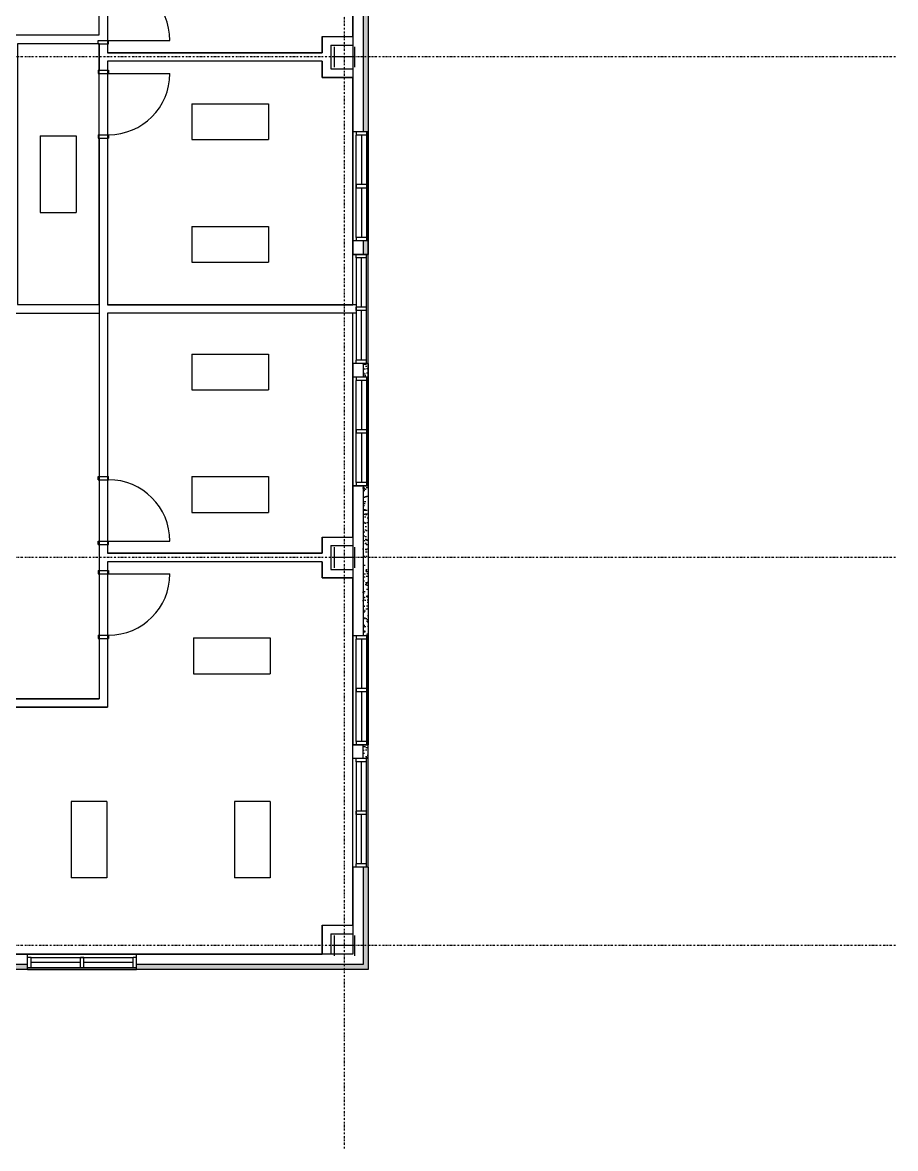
# Model space of a CAD drawing. Header units: inches. Extents: x -37 to 8263, y -3768 to 3636.
# Drawn here: x 5924 to 6437, y -3487 to -2826 of the extents above; entities that cross this region are included whole.
import ezdxf

# ---------------------------------------------------------------- set-up
doc = ezdxf.new("R2010")
doc.units = ezdxf.units.IN
doc.header["$MEASUREMENT"] = 0
doc.linetypes.add('DASHDOTX2', pattern=[2, 1, -0.5, 0, -0.5])
for name, color, linetype in [('CEILING', 1, 'Continuous'), ('DOORS', 2, 'Continuous'), ('ELECTRICAL', 5, 'Continuous'), ('poche', 1, 'Continuous'), ('STRUCTURE', 1, 'DASHDOTX2'), ('WALLS', 4, 'Continuous'), ('WINDOWS', 2, 'Continuous')]:
    doc.layers.add(name, color=color, linetype=linetype)
pattern_1 = [(37.5, (3176.1406, -2886.3455), (-0.1259867, 3.8536475), [0, -3.04, 0, -3.4, 0, -3.25]), (7.5, (3176.1406, -2886.3455), (3.539553, 5.644292), [0, -1.64, 0, -2.74, 0, -1.05]), (327.5, (3173.6806, -2886.3455), (6.2282837, 0.011318), [0, -1, 0, -3.6, 0, -4.7]), (317.5, (3173.6806, -2886.3455), (6.012253, 1.755351), [0, -0.5, 0, -2.36, 0, -2.7])]
pattern_2 = [(37.5, (3176.1406, -2890.3455), (-0.1259867, 3.8536475), [0, -3.04, 0, -3.4, 0, -3.25]), (7.5, (3176.1406, -2890.3455), (3.539553, 5.644292), [0, -1.64, 0, -2.74, 0, -1.05]), (327.5, (3173.6806, -2890.3455), (6.2282837, 0.011318), [0, -1, 0, -3.6, 0, -4.7]), (317.5, (3173.6806, -2890.3455), (6.012253, 1.755351), [0, -0.5, 0, -2.36, 0, -2.7])]

# ---------------------------------------------------------------- blocks, each defined once
blk = doc.blocks.new("4' FLOURO")
at = {"layer": 'ELECTRICAL', "linetype": 'Continuous'}
for p, q in [((1.5, -1.5), (46.5, -1.5)), ((1.5, -1.5), (1.5, -22.5)), ((46.5, -1.5), (46.5, -22.5)), ((1.5, -22.5), (46.5, -22.5))]:
    blk.add_line(p, q, dxfattribs=at)

msp = doc.modelspace()

# ---------------------------------------------------------------- hatches: boundary and pattern name
at = {"layer": 'poche'}
h = msp.add_hatch(dxfattribs=at)
h.set_pattern_fill('AR-SAND', color=256, scale=2, style=0)
h.set_pattern_definition(pattern_1)
h.paths.add_polyline_path([(6127.36, -2801.77), (6124.36, -2801.77), (6124.36, -2845.77), (6127.36, -2845.77)])
h.paths.add_polyline_path([(6127.36, -2845.77), (6124.36, -2845.77), (6124.36, -2889.77), (6127.36, -2889.77)])
h.paths.add_polyline_path([(6127.36, -2953.77), (6124.36, -2953.77), (6124.36, -2961.77), (6126.36, -2961.77), (6127.36, -2961.77)])
h = msp.add_hatch(dxfattribs=at)
h.set_pattern_fill('AR-SAND', color=256, scale=2, style=0)
h.set_pattern_definition(pattern_1)
h.paths.add_polyline_path([(6127.36, -3097.77), (6124.36, -3097.77), (6124.36, -3139.77), (6127.36, -3139.77)])
h.paths.add_polyline_path([(6127.36, -3025.77), (6124.36, -3025.77), (6124.36, -3033.77), (6126.36, -3033.77), (6127.36, -3033.77)])
h = msp.add_hatch(dxfattribs=at)
h.set_pattern_fill('AR-SAND', color=256, scale=2, style=0)
h.set_pattern_definition(pattern_2)
h.paths.add_polyline_path([(6127.36, -3249.77), (6124.36, -3249.77), (6124.36, -3257.77), (6127.36, -3257.77)])
h.paths.add_polyline_path([(6127.36, -3143.77), (6124.36, -3143.77), (6124.36, -3185.77), (6127.36, -3185.77)])
h = msp.add_hatch(dxfattribs=at)
h.set_pattern_fill('AR-SAND', color=256, scale=2, style=0)
h.set_pattern_definition(pattern_2)
h.paths.add_polyline_path([(5927.36, -3378.77), (5871.36, -3378.77), (5871.36, -3381.77), (5927.36, -3381.77)])
h.paths.add_polyline_path([(6113.36, -3378.77), (5991.36, -3378.77), (5991.36, -3380.77), (5991.36, -3381.77), (6113.36, -3381.77)])
h.paths.add_polyline_path([(6127.36, -3367.77), (6124.36, -3367.77), (6124.36, -3378.77), (6113.36, -3378.77), (6113.36, -3381.77), (6127.36, -3381.77)])
h.paths.add_polyline_path([(6127.36, -3321.77), (6124.36, -3321.77), (6124.36, -3367.77), (6127.36, -3367.77)])

# ---------------------------------------------------------------- linework, layer by layer
at = {"layer": 'CEILING', "color": 5}
for p, q in [((6127.36, -3097.77), (6127.36, -2889.77)), ((6127.36, -3321.77), (6127.36, -3185.77)), ((5927.36, -3381.77), (5991.36, -3381.77))]:
    msp.add_line(p, q, dxfattribs=at)
at = {"layer": 'CEILING', "color": 4}
for points in [[(5405.36, -2832.77), (5969.36, -2832.77), (5969.36, -2700.27), (5405.36, -2700.27), (5405.36, -2832.77)], [(5974.36, -2700.27), (5974.36, -2843.27), (6100.36, -2843.27), (6100.36, -2833.77), (6118.36, -2833.77), (6118.36, -2700.27)], [(5969.36, -2838.11), (5921.36, -2838.11), (5921.36, -2991.07), (5969.36, -2991.07)], [(6118.36, -2857.77), (6100.36, -2857.77), (6100.36, -2848.27), (5974.36, -2848.27), (5974.36, -2991.27), (6118.36, -2991.27)], [(5710.36, -3152.77), (5710.36, -2996.27), (5969.36, -2996.27), (5969.36, -3222.77), (5778.36, -3222.77), (5778.36, -3306.77), (5405.36, -3306.77), (5405.36, -3152.77)], [(5974.36, -2996.27), (5974.36, -3137.27), (6100.36, -3137.27), (6100.36, -3127.77), (6118.36, -3127.77), (6118.36, -2996.27)], [(6118.36, -3151.77), (6100.36, -3151.77), (6100.36, -3142.27), (5974.36, -3142.27), (5974.36, -3227.77), (5904.36, -3227.77), (5904.36, -3372.77), (6100.36, -3372.77), (6100.36, -3355.77), (6118.36, -3355.77)]]:
    msp.add_lwpolyline(points, close=True, dxfattribs=at)
at = {"layer": 'DOORS', "linetype": 'Continuous'}
for p, q in [((5968.86, -2836.11), (5974.86, -2836.11)), ((5968.86, -2838.11), (5968.86, -2836.11)), ((5974.86, -2838.11), (5974.86, -2836.11)), ((5968.86, -2838.11), (5974.86, -2838.11)), ((5968.86, -2853.44), (5968.86, -2855.44)), ((5968.86, -2853.44), (5974.86, -2853.44)), ((5968.86, -2855.44), (5974.86, -2855.44)), ((5974.86, -2853.44), (5974.86, -2855.44)), ((5968.86, -2891.44), (5968.86, -2893.44)), ((5968.86, -2891.44), (5974.86, -2891.44)), ((5968.86, -2893.44), (5974.86, -2893.44)), ((5974.86, -2891.44), (5974.86, -2893.44)), ((5968.86, -3094.11), (5968.86, -3092.11)), ((5968.86, -3092.11), (5974.86, -3092.11)), ((5968.86, -3094.11), (5974.86, -3094.11)), ((5974.86, -3094.11), (5974.86, -3092.11)), ((5968.86, -3132.11), (5968.86, -3130.11)), ((5968.86, -3130.11), (5974.86, -3130.11)), ((5968.86, -3132.11), (5974.86, -3132.11)), ((5974.86, -3132.11), (5974.86, -3130.11)), ((5968.86, -3147.44), (5974.86, -3147.44)), ((5968.86, -3147.44), (5968.86, -3149.44)), ((5974.86, -3147.44), (5974.86, -3149.44)), ((5968.86, -3149.44), (5974.86, -3149.44)), ((5968.86, -3185.44), (5974.86, -3185.44)), ((5968.86, -3185.44), (5968.86, -3187.44)), ((5968.86, -3187.44), (5974.86, -3187.44)), ((5974.86, -3185.44), (5974.86, -3187.44))]:
    msp.add_line(p, q, dxfattribs=at)
at = {"layer": 'DOORS', "color": 4, "linetype": 'Continuous'}
for p, q in [((5974.86, -2836.11), (6010.86, -2836.11)), ((5974.86, -2855.44), (6010.86, -2855.44)), ((5974.86, -3130.11), (6010.86, -3130.11)), ((5974.86, -3149.44), (6010.86, -3149.44))]:
    msp.add_line(p, q, dxfattribs=at)
at = {"layer": 'DOORS', "color": 1, "linetype": 'Continuous'}
for centre, start, end in [((5974.86, -2836.11), 0, 90), ((5974.86, -2855.44), 270, 0), ((5974.86, -3130.11), 0, 90), ((5974.86, -3149.44), 270, 0)]:
    msp.add_arc(centre, 36, start, end, dxfattribs=at)
at = {"layer": 'poche', "color": 2}
for p, q in [((6124.36, -2801.77), (6124.36, -2889.77)), ((6124.36, -2953.77), (6124.36, -2961.77)), ((6124.36, -3025.77), (6124.36, -3033.77)), ((6124.36, -3097.77), (6124.36, -3185.77)), ((6124.36, -3257.77), (6124.36, -3249.77)), ((6124.36, -3321.77), (6124.36, -3378.77)), ((5927.36, -3378.77), (5871.36, -3378.77)), ((6124.36, -3378.77), (5991.36, -3378.77))]:
    msp.add_line(p, q, dxfattribs=at)
at = {"layer": 'STRUCTURE'}
for p, q in [((6113.36, -3486.93), (6113.36, -1914.95)), ((6436.98, -2845.77), (3862.64, -2845.77)), ((6436.98, -3139.77), (3862.64, -3139.77)), ((6436.98, -3367.77), (3862.64, -3367.77))]:
    msp.add_line(p, q, dxfattribs=at)
at = {"layer": 'STRUCTURE', "color": 5, "linetype": 'Continuous'}
for p, q in [((6107.36, -2839.77), (6107.36, -2851.77)), ((6119.36, -2839.77), (6119.36, -2851.77)), ((6119.36, -2845.77), (6107.36, -2845.77)), ((6107.36, -3133.77), (6107.36, -3145.77)), ((6119.36, -3133.77), (6119.36, -3145.77)), ((6119.36, -3139.77), (6107.36, -3139.77)), ((6107.36, -3361.77), (6107.36, -3373.77)), ((6119.36, -3361.77), (6119.36, -3373.77)), ((6119.36, -3367.77), (6107.36, -3367.77))]:
    msp.add_line(p, q, dxfattribs=at)
at = {"layer": 'WALLS'}
for p, q in [((6118.36, -2801.77), (6118.36, -2889.77)), ((6100.36, -2833.77), (6100.36, -2843.27)), ((6100.36, -2833.77), (6118.36, -2833.77)), ((5969.36, -2838.11), (5969.36, -2853.44)), ((5974.36, -2838.11), (5974.36, -2843.27)), ((6100.36, -2843.27), (5974.36, -2843.27)), ((5974.36, -2848.27), (5974.36, -2853.44)), ((6100.36, -2848.27), (5974.36, -2848.27)), ((6100.36, -2848.27), (6100.36, -2857.77)), ((6100.36, -2857.77), (6118.36, -2857.77)), ((5969.36, -2893.44), (5969.36, -3092.11)), ((5974.36, -2893.44), (5974.36, -2991.27)), ((6118.36, -2953.77), (6118.36, -2961.77)), ((6120.36, -2991.27), (5974.36, -2991.27)), ((6120.36, -2991.27), (6120.36, -2996.27)), ((5974.36, -2996.27), (5974.36, -3092.11)), ((6120.36, -2996.27), (5974.36, -2996.27)), ((6118.36, -3025.77), (6118.36, -3033.77)), ((6118.36, -3097.77), (6118.36, -3185.77)), ((6100.36, -3127.77), (6118.36, -3127.77)), ((6100.36, -3127.77), (6100.36, -3137.27)), ((5969.36, -3132.11), (5969.36, -3147.44)), ((5974.36, -3132.11), (5974.36, -3137.27)), ((6100.36, -3137.27), (5974.36, -3137.27)), ((5974.36, -3142.27), (5974.36, -3147.44)), ((6100.36, -3142.27), (5974.36, -3142.27)), ((6100.36, -3142.27), (6100.36, -3151.77)), ((6100.36, -3151.77), (6118.36, -3151.77)), ((5969.36, -3187.44), (5969.36, -3222.77)), ((5974.36, -3187.44), (5974.36, -3227.77)), ((5827.36, -3222.77), (5969.36, -3222.77)), ((5904.36, -3227.77), (5974.36, -3227.77)), ((6118.36, -3257.77), (6118.36, -3249.77)), ((6118.36, -3321.77), (6118.36, -3372.77)), ((6100.36, -3355.77), (6100.36, -3372.77)), ((6100.36, -3355.77), (6118.36, -3355.77)), ((5927.36, -3372.77), (5871.36, -3372.77)), ((6118.36, -3372.77), (5991.36, -3372.77))]:
    msp.add_line(p, q, dxfattribs=at)
at = {"layer": 'WALLS', "color": 5}
for p, q in [((6127.36, -2801.77), (6127.36, -2889.77)), ((6127.36, -2953.77), (6127.36, -2961.77)), ((6127.36, -3025.77), (6127.36, -3033.77)), ((6127.36, -3097.77), (6127.36, -3185.77)), ((6127.36, -3257.77), (6127.36, -3249.77)), ((6127.36, -3321.77), (6127.36, -3381.77)), ((5927.36, -3381.77), (5871.36, -3381.77)), ((6127.36, -3381.77), (5991.36, -3381.77))]:
    msp.add_line(p, q, dxfattribs=at)
at = {"layer": 'WALLS', "color": 2}
for p, q in [((6105.36, -2838.77), (6105.36, -2852.77)), ((6105.36, -2838.77), (6118.36, -2838.77)), ((6105.36, -2852.77), (6118.36, -2852.77)), ((6105.36, -3132.77), (6118.36, -3132.77)), ((6105.36, -3132.77), (6105.36, -3146.77)), ((6105.36, -3146.77), (6118.36, -3146.77)), ((6105.36, -3360.77), (6105.36, -3372.77)), ((6105.36, -3360.77), (6118.36, -3360.77))]:
    msp.add_line(p, q, dxfattribs=at)
at = {"layer": 'WALLS', "color": 4}
for p, q in [((6127.36, -2889.77), (6118.36, -2889.77)), ((6127.36, -2953.77), (6118.36, -2953.77)), ((6118.36, -2961.77), (6127.36, -2961.77)), ((6118.36, -2961.77), (6127.36, -2961.77)), ((6127.36, -2961.77), (6118.36, -2961.77)), ((6127.36, -3025.77), (6118.36, -3025.77)), ((6127.36, -3033.77), (6118.36, -3033.77)), ((6118.36, -3097.77), (6127.36, -3097.77)), ((6118.36, -3097.77), (6127.36, -3097.77)), ((6127.36, -3097.77), (6118.36, -3097.77)), ((6127.36, -3185.77), (6118.36, -3185.77)), ((6127.36, -3185.77), (6118.36, -3185.77)), ((6118.36, -3249.77), (6127.36, -3249.77)), ((6118.36, -3249.77), (6127.36, -3249.77)), ((6127.36, -3249.77), (6118.36, -3249.77)), ((6127.36, -3257.77), (6118.36, -3257.77)), ((6127.36, -3321.77), (6118.36, -3321.77)), ((5927.36, -3381.77), (5927.36, -3372.77)), ((5991.36, -3381.77), (5991.36, -3372.77))]:
    msp.add_line(p, q, dxfattribs=at)
at = {"layer": 'WINDOWS', "color": 1}
for p, q in [((6118.36, -2889.77), (6118.36, -2953.77)), ((6127.36, -2889.77), (6127.36, -2953.77)), ((6118.36, -2991.27), (6118.36, -2961.77)), ((6127.36, -3025.77), (6127.36, -2961.77)), ((6118.36, -3025.77), (6118.36, -2996.27)), ((6118.36, -3033.77), (6118.36, -3097.77)), ((6127.36, -3033.77), (6127.36, -3097.77)), ((6118.36, -3185.77), (6118.36, -3249.77)), ((6127.36, -3185.77), (6127.36, -3249.77)), ((6118.36, -3321.77), (6118.36, -3257.77)), ((6127.36, -3321.77), (6127.36, -3257.77)), ((5991.36, -3372.77), (5927.36, -3372.77)), ((5991.36, -3381.77), (5927.36, -3381.77))]:
    msp.add_line(p, q, dxfattribs=at)
at = {"layer": 'WINDOWS', "linetype": 'Continuous'}
for p, q in [((6120.36, -2889.77), (6120.36, -2891.77)), ((6126.36, -2889.77), (6120.36, -2889.77)), ((6126.36, -2889.77), (6126.36, -2891.77)), ((6126.36, -2891.77), (6120.36, -2891.77)), ((6120.36, -2920.77), (6120.36, -2922.77)), ((6126.36, -2920.77), (6120.36, -2920.77)), ((6126.36, -2922.77), (6120.36, -2922.77)), ((6126.36, -2920.77), (6126.36, -2922.77)), ((6120.36, -2951.77), (6120.36, -2953.77)), ((6126.36, -2951.77), (6120.36, -2951.77)), ((6126.36, -2953.77), (6120.36, -2953.77)), ((6126.36, -2951.77), (6126.36, -2953.77)), ((6120.36, -2963.77), (6120.36, -2961.77)), ((6126.36, -2961.77), (6120.36, -2961.77)), ((6126.36, -2963.77), (6126.36, -2961.77)), ((6126.36, -2963.77), (6120.36, -2963.77)), ((6120.36, -2994.77), (6120.36, -2992.77)), ((6126.36, -2992.77), (6120.36, -2992.77)), ((6126.36, -2994.77), (6120.36, -2994.77)), ((6126.36, -2994.77), (6126.36, -2992.77)), ((6120.36, -3025.77), (6120.36, -3023.77)), ((6126.36, -3023.77), (6120.36, -3023.77)), ((6126.36, -3025.77), (6120.36, -3025.77)), ((6126.36, -3025.77), (6126.36, -3023.77)), ((6120.36, -3033.77), (6120.36, -3035.77)), ((6126.36, -3033.77), (6120.36, -3033.77)), ((6126.36, -3035.77), (6120.36, -3035.77)), ((6126.36, -3033.77), (6126.36, -3035.77)), ((6120.36, -3064.77), (6120.36, -3066.77)), ((6126.36, -3064.77), (6120.36, -3064.77)), ((6126.36, -3066.77), (6120.36, -3066.77)), ((6126.36, -3064.77), (6126.36, -3066.77)), ((6120.36, -3095.77), (6120.36, -3097.77)), ((6126.36, -3095.77), (6120.36, -3095.77)), ((6126.36, -3097.77), (6120.36, -3097.77)), ((6126.36, -3095.77), (6126.36, -3097.77)), ((6120.36, -3185.77), (6120.36, -3187.77)), ((6126.36, -3185.77), (6120.36, -3185.77)), ((6126.36, -3187.77), (6120.36, -3187.77)), ((6126.36, -3185.77), (6126.36, -3187.77)), ((6120.36, -3216.77), (6120.36, -3218.77)), ((6126.36, -3216.77), (6120.36, -3216.77)), ((6126.36, -3218.77), (6120.36, -3218.77)), ((6126.36, -3216.77), (6126.36, -3218.77)), ((6120.36, -3247.77), (6120.36, -3249.77)), ((6126.36, -3247.77), (6120.36, -3247.77)), ((6126.36, -3249.77), (6120.36, -3249.77)), ((6126.36, -3247.77), (6126.36, -3249.77)), ((6120.36, -3259.77), (6120.36, -3257.77)), ((6126.36, -3257.77), (6120.36, -3257.77)), ((6126.36, -3259.77), (6120.36, -3259.77)), ((6126.36, -3259.77), (6126.36, -3257.77)), ((6120.36, -3290.77), (6120.36, -3288.77)), ((6126.36, -3288.77), (6120.36, -3288.77)), ((6126.36, -3290.77), (6120.36, -3290.77)), ((6126.36, -3290.77), (6126.36, -3288.77)), ((6120.36, -3321.77), (6120.36, -3319.77)), ((6126.36, -3319.77), (6120.36, -3319.77)), ((6126.36, -3321.77), (6126.36, -3319.77)), ((6126.36, -3321.77), (6120.36, -3321.77)), ((5929.36, -3374.77), (5927.36, -3374.77)), ((5927.36, -3380.77), (5927.36, -3374.77)), ((5929.36, -3380.77), (5929.36, -3374.77)), ((5958.36, -3380.77), (5958.36, -3374.77)), ((5960.36, -3374.77), (5958.36, -3374.77)), ((5960.36, -3380.77), (5960.36, -3374.77)), ((5989.36, -3380.77), (5989.36, -3374.77)), ((5991.36, -3374.77), (5989.36, -3374.77)), ((5991.36, -3380.77), (5991.36, -3374.77)), ((5929.36, -3380.77), (5927.36, -3380.77)), ((5960.36, -3380.77), (5958.36, -3380.77)), ((5991.36, -3380.77), (5989.36, -3380.77))]:
    msp.add_line(p, q, dxfattribs=at)
at = {"layer": 'WINDOWS', "color": 1, "linetype": 'Continuous'}
for p, q in [((6120.36, -2951.77), (6120.36, -2891.77)), ((6126.36, -2891.77), (6126.36, -2951.77)), ((6120.36, -2963.77), (6120.36, -3023.77)), ((6126.36, -3023.77), (6126.36, -2963.77)), ((6120.36, -3095.77), (6120.36, -3035.77)), ((6126.36, -3035.77), (6126.36, -3095.77)), ((6120.36, -3247.77), (6120.36, -3187.77)), ((6126.36, -3187.77), (6126.36, -3247.77)), ((6120.36, -3259.77), (6120.36, -3319.77)), ((6126.36, -3319.77), (6126.36, -3259.77)), ((5929.36, -3374.77), (5989.36, -3374.77)), ((5989.36, -3380.77), (5929.36, -3380.77))]:
    msp.add_line(p, q, dxfattribs=at)
at = {"layer": 'WINDOWS', "color": 3, "linetype": 'Continuous'}
for p, q in [((6123.36, -2891.77), (6123.36, -2920.77)), ((6123.36, -2922.77), (6123.36, -2951.77)), ((6123.36, -2992.77), (6123.36, -2963.77)), ((6123.36, -3023.77), (6123.36, -2994.77)), ((6123.36, -3035.77), (6123.36, -3064.77)), ((6123.36, -3066.77), (6123.36, -3095.77)), ((6123.36, -3187.77), (6123.36, -3216.77)), ((6123.36, -3218.77), (6123.36, -3247.77)), ((6123.36, -3288.77), (6123.36, -3259.77)), ((6123.36, -3319.77), (6123.36, -3290.77)), ((5958.36, -3377.77), (5929.36, -3377.77)), ((5989.36, -3377.77), (5960.36, -3377.77))]:
    msp.add_line(p, q, dxfattribs=at)

# ---------------------------------------------------------------- block references
at = {"layer": 'ELECTRICAL'}
for p in [(6022.36, -2871.77), (6022.36, -2943.77), (6022.36, -3018.77), (6022.36, -3090.77), (6023.36, -3185.52)]:
    msp.add_blockref("4' FLOURO", p, dxfattribs=at)
at = {"layer": 'ELECTRICAL', "xscale": -1, "rotation": 90}
msp.add_blockref("4' FLOURO", (5933.27, -2890.59), dxfattribs=at)
at = {"layer": 'ELECTRICAL', "rotation": 270}
for p in [(5975.36, -3281.52), (6071.36, -3281.52)]:
    msp.add_blockref("4' FLOURO", p, dxfattribs=at)

doc.saveas('drawing.dxf')
